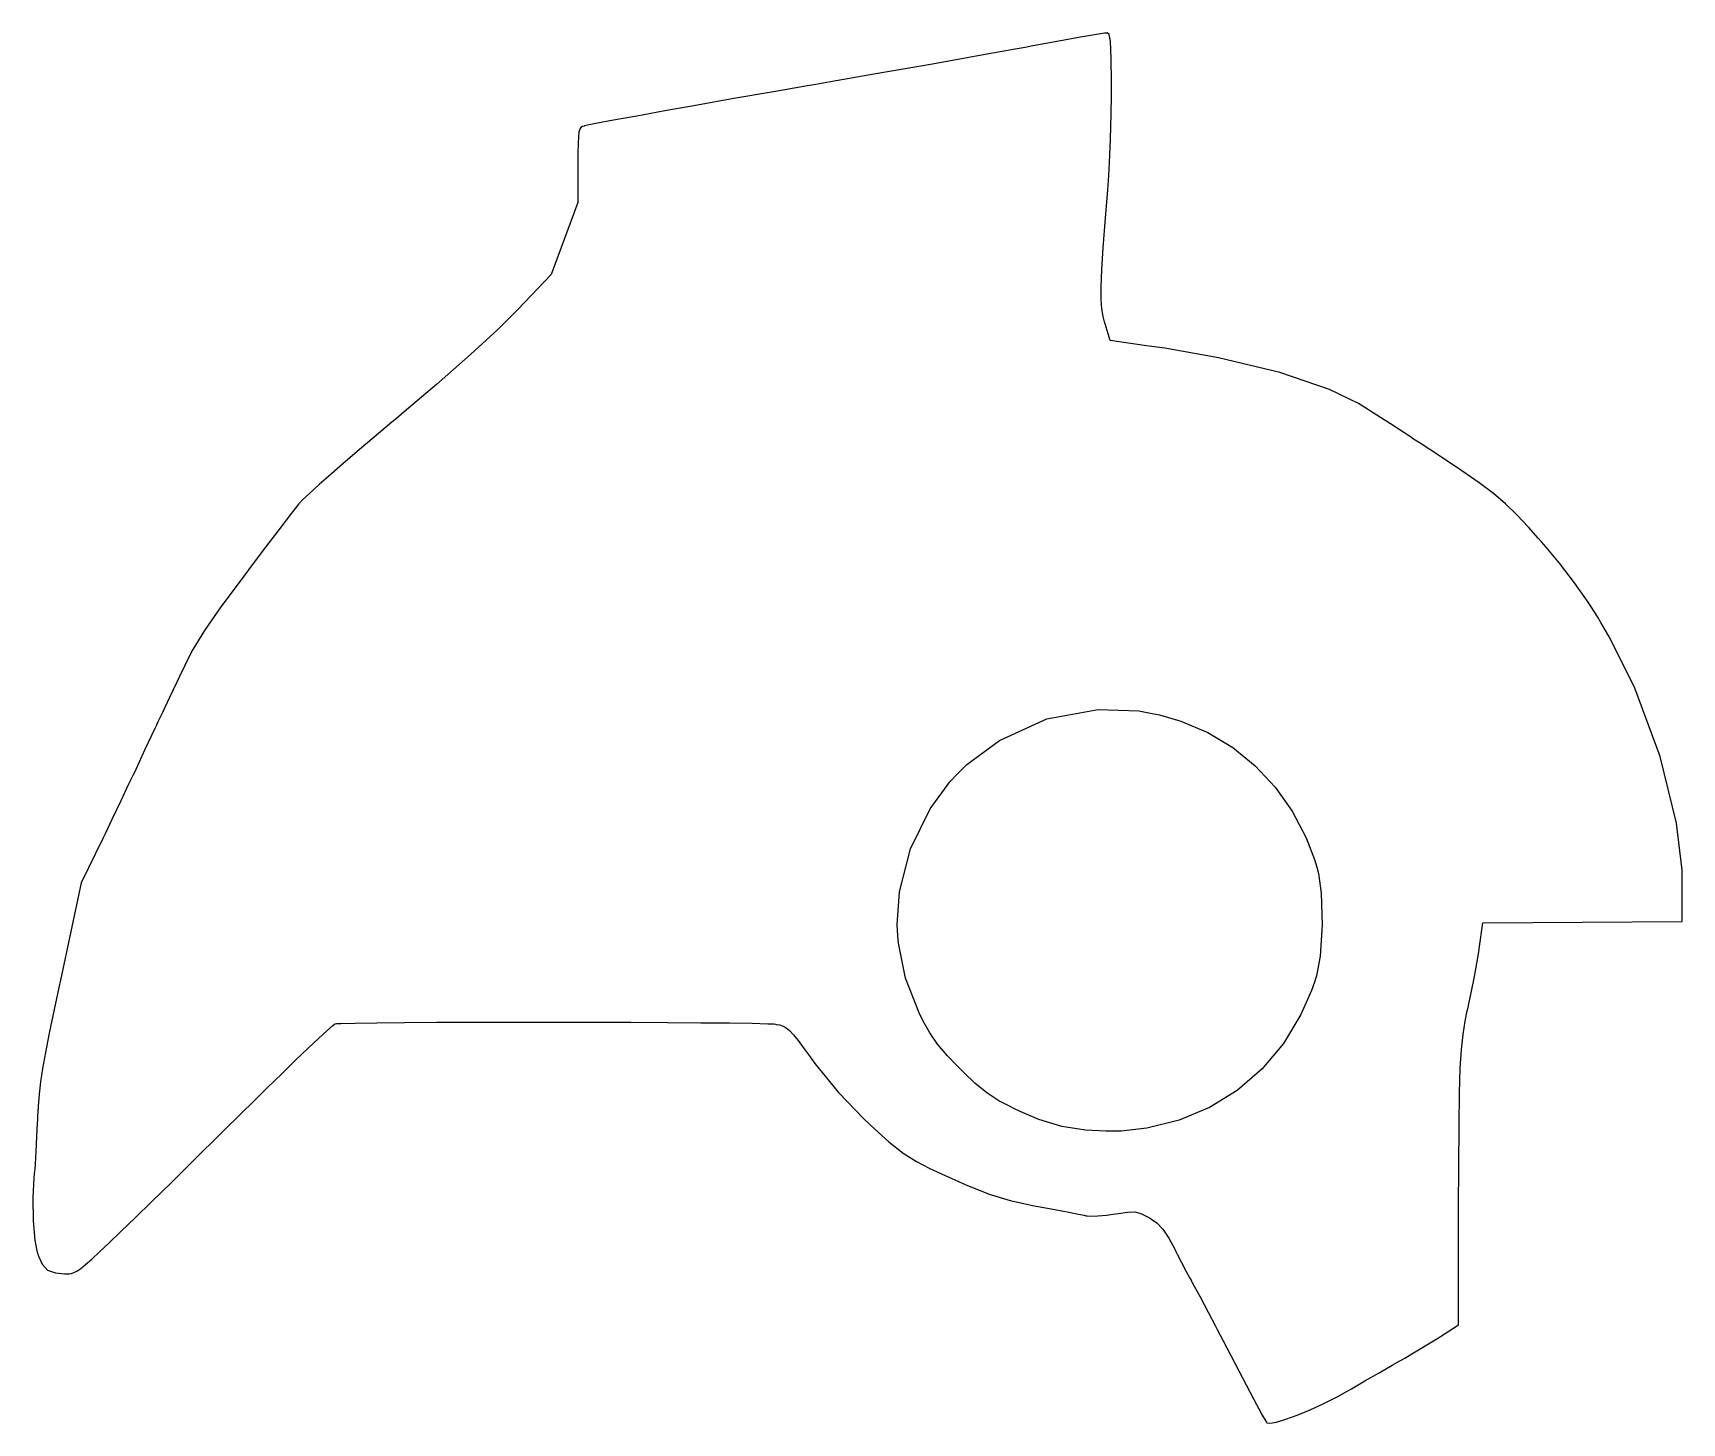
# Model space of a CAD drawing. Extents: x 0 to 203, y 0 to 171.
import ezdxf

# ---------------------------------------------------------------- set-up
doc = ezdxf.new("R2010")
doc.units = 0
doc.layers.get('0').update_dxf_attribs({"linetype": 'CONTINUOUS'})

msp = doc.modelspace()

# ---------------------------------------------------------------- linework, layer by layer
at = {"color": 0}
for p, q in [((128.888, 170.509), (125.78, 169.946)), ((131.097, 170.892), (128.888, 170.509)), ((131.836, 171.032), (131.097, 170.892)), ((132.082, 171.032), (131.836, 171.032)), ((132.161, 171.038), (132.082, 171.032)), ((132.413, 170.866), (132.161, 171.038)), ((132.592, 169.984), (132.413, 170.866)), ((120.866, 169.041), (117.171, 168.374)), ((122.098, 169.268), (120.866, 169.041)), ((123.017, 169.44), (122.098, 169.268)), ((125.78, 169.946), (123.017, 169.44)), ((132.667, 167.898), (132.592, 169.984)), ((110.676, 167.218), (103.453, 165.95)), ((117.171, 168.374), (110.676, 167.218)), ((132.681, 165.063), (132.667, 167.898)), ((95.0433, 164.492), (91.138, 163.812)), ((96.3454, 164.717), (95.0433, 164.492)), ((98.122, 165.023), (96.3454, 164.717)), ((103.453, 165.95), (98.122, 165.023)), ((132.681, 164.118), (132.681, 165.063)), ((86.2556, 162.956), (81.7714, 162.163)), ((91.138, 163.812), (86.2556, 162.956)), ((132.651, 161.071), (132.681, 163.357)), ((132.681, 163.357), (132.681, 164.118)), ((71.4361, 160.292), (69.2739, 159.883)), ((74.2887, 160.818), (71.4361, 160.292)), ((77.7572, 161.446), (74.2887, 160.818)), ((81.7714, 162.163), (77.7572, 161.446)), ((132.571, 157.94), (132.651, 161.071)), ((67.116, 158.246), (67.0814, 157.42)), ((67.1795, 158.817), (67.116, 158.246)), ((67.2772, 159.188), (67.1795, 158.817)), ((67.4218, 159.409), (67.2772, 159.188)), ((67.6176, 159.53), (67.4218, 159.409)), ((67.8106, 159.588), (67.6176, 159.53)), ((67.8766, 159.602), (67.8106, 159.588)), ((68.224, 159.676), (67.8766, 159.602)), ((69.2739, 159.883), (68.224, 159.676)), ((67.0676, 156.29), (67.0648, 155.177)), ((67.0814, 157.42), (67.0676, 156.29)), ((132.459, 155.094), (132.571, 157.94)), ((67.0648, 155.177), (67.0648, 154.805)), ((67.0648, 154.805), (67.0648, 150.183)), ((132.37, 153.447), (132.459, 155.094)), ((132.234, 151.743), (132.329, 152.899)), ((132.329, 152.899), (132.37, 153.447)), ((67.0648, 150.183), (65.4071, 145.738)), ((131.955, 148.27), (132.234, 151.743)), ((131.681, 144.647), (131.955, 148.27)), ((65.4071, 145.738), (63.748, 141.329)), ((131.504, 141.875), (131.681, 144.647)), ((63.748, 141.329), (59.6565, 137.024)), ((131.415, 139.794), (131.504, 141.875)), ((131.415, 138.25), (131.415, 139.794)), ((131.499, 137.085), (131.415, 138.25)), ((59.0684, 136.39), (57.2149, 134.568)), ((59.6565, 137.024), (59.0684, 136.39)), ((131.665, 136.14), (131.499, 137.085)), ((131.838, 135.478), (131.665, 136.14)), ((57.2149, 134.568), (53.8607, 131.473)), ((131.906, 135.26), (131.838, 135.478)), ((132.54, 133.179), (131.906, 135.26)), ((137.021, 132.544), (132.54, 133.179)), ((139.242, 132.241), (137.021, 132.544)), ((145.874, 131.074), (139.242, 132.241)), ((53.8607, 131.473), (49.6743, 127.802)), ((153.393, 129.268), (145.874, 131.074)), ((159.518, 127.153), (153.393, 129.268)), ((49.6743, 127.802), (45.9754, 124.656)), ((163.09, 125.459), (159.518, 127.153)), ((45.9754, 124.656), (44.734, 123.618)), ((164.185, 124.748), (163.09, 125.459)), ((164.572, 124.502), (164.185, 124.748)), ((167.024, 122.928), (164.572, 124.502)), ((42.5319, 121.772), (40.4329, 119.987)), ((44.1812, 123.159), (42.5319, 121.772)), ((44.734, 123.618), (44.1812, 123.159)), ((169.475, 121.335), (167.024, 122.928)), ((40.4329, 119.987), (38.4859, 118.311)), ((169.864, 121.079), (169.475, 121.335)), ((170.691, 120.547), (169.864, 121.079)), ((173.166, 118.94), (170.691, 120.547)), ((38.4859, 118.311), (36.7386, 116.789)), ((175.809, 117.181), (173.166, 118.94)), ((36.7386, 116.789), (35.2406, 115.463)), ((177.932, 115.693), (175.809, 117.181)), ((179.675, 114.363), (177.932, 115.693)), ((34.0431, 114.377), (33.1914, 113.578)), ((35.2406, 115.463), (34.0431, 114.377)), ((181.174, 113.083), (179.675, 114.363)), ((31.8299, 111.952), (30.2521, 109.892)), ((32.5713, 112.904), (31.8299, 111.952)), ((32.7394, 113.107), (32.5713, 112.904)), ((32.8414, 113.234), (32.7394, 113.107)), ((33.1914, 113.578), (32.8414, 113.234)), ((182.568, 111.738), (181.174, 113.083)), ((183.997, 110.22), (182.568, 111.738)), ((30.2521, 109.892), (28.225, 107.218)), ((185.201, 108.869), (183.997, 110.22)), ((185.598, 108.414), (185.201, 108.869)), ((186.16, 107.767), (185.598, 108.414)), ((187.81, 105.784), (186.16, 107.767)), ((28.225, 107.218), (26.5286, 104.968)), ((189.672, 103.379), (187.81, 105.784)), ((25.9664, 104.215), (25.2498, 103.273)), ((26.5286, 104.968), (25.9664, 104.215)), ((25.2498, 103.273), (23.1359, 100.414)), ((191.323, 101.013), (189.672, 103.379)), ((23.1359, 100.414), (21.1364, 97.5279)), ((192.519, 99.1376), (191.323, 101.013)), ((21.1364, 97.5279), (19.699, 95.1632)), ((192.901, 98.5008), (192.519, 99.1376)), ((194.058, 96.5482), (192.901, 98.5008)), ((197.065, 90.4102), (194.058, 96.5482)), ((18.824, 93.4942), (18.5581, 92.9266)), ((19.699, 95.1632), (18.824, 93.4942)), ((18.3472, 92.4913), (17.7202, 91.1793)), ((18.5581, 92.9266), (18.3472, 92.4913)), ((16.8148, 89.2665), (15.9425, 87.4201)), ((17.7202, 91.1793), (16.8148, 89.2665)), ((200.207, 82.0318), (197.065, 90.4102)), ((15.9425, 87.4201), (15.3913, 86.2584)), ((124.752, 86.6525), (131.075, 87.7782)), ((131.075, 87.7782), (136.073, 87.6254)), ((136.073, 87.6254), (137.691, 87.3181)), ((137.691, 87.3181), (138.589, 87.1456)), ((15.0027, 85.4396), (13.7942, 82.8559)), ((15.2067, 85.8711), (15.0027, 85.4396)), ((15.3913, 86.2584), (15.2067, 85.8711)), ((118.918, 83.9996), (124.752, 86.6525)), ((138.589, 87.1456), (141.238, 86.3755)), ((141.238, 86.3755), (144.555, 84.9697)), ((114.916, 81.0436), (118.918, 83.9996)), ((144.555, 84.9697), (147.614, 83.1275)), ((13.7942, 82.8559), (12.6573, 80.4125)), ((147.614, 83.1275), (150.381, 80.88)), ((202.191, 73.7912), (200.207, 82.0318)), ((12.3142, 79.6893), (11.7891, 78.595)), ((12.4906, 80.0502), (12.3142, 79.6893)), ((12.6573, 80.4125), (12.4906, 80.0502)), ((112.816, 78.898), (113.772, 79.8738)), ((113.772, 79.8738), (114.916, 81.0436)), ((150.381, 80.88), (152.829, 78.256)), ((11.7891, 78.595), (10.8272, 76.5761)), ((110.373, 75.5551), (112.816, 78.898)), ((152.829, 78.256), (154.924, 75.2835)), ((10.8272, 76.5761), (9.72619, 74.2668)), ((107.96, 70.6367), (110.373, 75.5551)), ((154.924, 75.2835), (156.638, 71.9914)), ((9.72619, 74.2668), (8.88972, 72.5181)), ((202.884, 68.035), (202.191, 73.7912)), ((8.61, 71.9363), (5.96417, 66.4683)), ((8.88972, 72.5181), (8.61, 71.9363)), ((156.638, 71.9914), (157.672, 69.3222)), ((106.618, 65.3549), (107.96, 70.6367)), ((157.672, 69.3222), (157.94, 68.4086)), ((157.94, 68.4086), (158.162, 67.6257)), ((158.162, 67.6257), (158.495, 65.1813)), ((202.884, 66.1155), (202.884, 68.035)), ((5.96417, 66.4683), (3.3886, 54.4738)), ((106.329, 61.2842), (106.618, 65.3549)), ((158.495, 65.1813), (158.631, 61.3184)), ((202.884, 61.7058), (202.884, 66.1155)), ((106.434, 59.9419), (106.329, 61.2842)), ((158.631, 61.3184), (158.352, 57.4559)), ((177.943, 58.3544), (178.366, 61.5294)), ((178.366, 61.5294), (190.643, 61.6356)), ((190.643, 61.6356), (202.884, 61.7058)), ((106.504, 59.0254), (106.434, 59.9419)), ((107.36, 54.7522), (106.504, 59.0254)), ((158.352, 57.4559), (157.918, 55.0058)), ((177.347, 54.9243), (177.692, 56.8082)), ((177.692, 56.8082), (177.887, 57.967)), ((177.887, 57.967), (177.943, 58.3544)), ((157.918, 55.0058), (157.659, 54.2272)), ((176.955, 52.9484), (177.347, 54.9243)), ((3.19429, 53.5781), (2.6169, 50.8854)), ((3.3886, 54.4738), (3.19429, 53.5781)), ((109.028, 50.461), (107.36, 54.7522)), ((157.322, 53.2088), (156.009, 50.2528)), ((157.659, 54.2272), (157.322, 53.2088)), ((176.667, 51.5786), (176.955, 52.9484)), ((2.6169, 50.8854), (2.00918, 47.9707)), ((176.473, 50.709), (176.567, 51.1224)), ((176.567, 51.1224), (176.667, 51.5786)), ((36.1692, 48.2604), (36.8572, 48.8668)), ((36.8572, 48.8668), (37.0967, 49.0774)), ((37.0967, 49.0774), (37.1849, 49.112)), ((37.1849, 49.112), (37.3475, 49.174)), ((37.3475, 49.174), (37.9099, 49.1684)), ((37.9099, 49.1684), (39.6737, 49.2153)), ((39.6737, 49.2153), (42.3263, 49.2552)), ((42.3263, 49.2552), (45.7246, 49.2855)), ((45.7246, 49.2855), (49.7223, 49.3088)), ((49.7223, 49.3088), (54.1708, 49.3254)), ((54.1708, 49.3254), (58.9262, 49.3339)), ((58.9262, 49.3339), (63.8404, 49.3339)), ((63.8404, 49.3339), (68.7698, 49.3268)), ((68.7698, 49.3268), (73.5651, 49.3116)), ((73.5651, 49.3116), (78.0824, 49.2912)), ((78.0824, 49.2912), (82.1739, 49.2622)), ((82.1739, 49.2622), (85.6961, 49.2263)), ((85.6961, 49.2263), (88.4989, 49.1836)), ((88.4989, 49.1836), (90.4392, 49.1338)), ((90.4392, 49.1338), (91.1408, 49.1134)), ((91.1408, 49.1134), (91.3709, 49.0774)), ((91.3709, 49.0774), (91.4961, 49.0569)), ((91.4961, 49.0569), (91.8725, 48.9825)), ((91.8725, 48.9825), (92.2983, 48.8516)), ((92.2983, 48.8516), (92.6952, 48.6378)), ((109.504, 49.5349), (109.028, 50.461)), ((109.697, 49.1476), (109.504, 49.5349)), ((110.345, 48.0176), (109.697, 49.1476)), ((156.009, 50.2528), (153.847, 46.6894)), ((175.942, 47.818), (176.214, 49.4633)), ((176.214, 49.4633), (176.473, 50.709)), ((2.00918, 47.9707), (1.5434, 45.6008)), ((33.8805, 46.1229), (35.1634, 47.3315)), ((35.1634, 47.3315), (36.1692, 48.2604)), ((92.6952, 48.6378), (93.1072, 48.2974)), ((93.1072, 48.2974), (93.5824, 47.782)), ((93.5824, 47.782), (94.1684, 47.0489)), ((94.1684, 47.0489), (94.9082, 46.0498)), ((111.311, 46.6302), (110.345, 48.0176)), ((153.847, 46.6894), (151.219, 43.5695)), ((175.741, 45.9493), (175.942, 47.818)), ((1.5434, 45.6008), (1.19614, 43.6439)), ((30.66, 43.0209), (32.366, 44.6733)), ((32.366, 44.6733), (33.8805, 46.1229)), ((94.9082, 46.0498), (95.6151, 45.0674)), ((95.6151, 45.0674), (95.8508, 44.7379)), ((95.8508, 44.7379), (96.3704, 44.0161)), ((112.529, 45.1954), (111.311, 46.6302)), ((113.719, 43.9441), (112.529, 45.1954)), ((175.601, 43.6231), (175.741, 45.9493)), ((1.19614, 43.6439), (0.946711, 41.9724)), ((28.8065, 41.2076), (30.66, 43.0209)), ((96.3704, 44.0161), (99.096, 40.6809)), ((114.125, 43.5377), (113.719, 43.9441)), ((114.559, 43.1038), (114.125, 43.5377)), ((115.898, 41.8303), (114.559, 43.1038)), ((151.219, 43.5695), (148.176, 40.9332)), ((175.507, 40.5998), (175.601, 43.6231)), ((0.946711, 41.9724), (0.773081, 40.4551)), ((27.3361, 39.7549), (28.8065, 41.2076)), ((99.096, 40.6809), (102.245, 37.4177)), ((117.366, 40.6192), (115.898, 41.8303)), ((118.853, 39.66), (117.366, 40.6192)), ((148.176, 40.9332), (144.767, 38.8126)), ((175.45, 36.6434), (175.507, 40.5998)), ((0.653189, 38.9625), (0.584288, 37.7638)), ((0.773081, 40.4551), (0.653189, 38.9625)), ((25.9237, 38.3589), (26.8483, 39.2698)), ((26.8483, 39.2698), (27.3361, 39.7549)), ((120.223, 38.9322), (118.853, 39.66)), ((120.687, 38.705), (120.223, 38.9322)), ((121.444, 38.3328), (120.687, 38.705)), ((144.767, 38.8126), (141.038, 37.247)), ((0.540191, 36.8434), (0.460266, 35.2764)), ((0.566374, 37.3641), (0.540191, 36.8434)), ((0.584288, 37.7638), (0.566374, 37.3641)), ((23.1497, 35.6235), (25.9237, 38.3589)), ((102.245, 37.4177), (102.978, 36.7302)), ((102.978, 36.7302), (103.551, 36.1943)), ((123.778, 37.3422), (121.444, 38.3328)), ((126.609, 36.4793), (123.778, 37.3422)), ((141.038, 37.247), (137.04, 36.2701)), ((175.419, 31.5171), (175.45, 36.6434)), ((0.460266, 35.2764), (0.362423, 33.383)), ((19.9071, 32.4266), (23.1497, 35.6235)), ((103.551, 36.1943), (105.303, 34.6136)), ((105.303, 34.6136), (107.051, 33.2121)), ((129.512, 36.0317), (126.609, 36.4793)), ((131.994, 35.9131), (129.512, 36.0317)), ((132.822, 35.9184), (131.994, 35.9131)), ((133.876, 35.9255), (132.822, 35.9184)), ((137.04, 36.2701), (133.876, 35.9255)), ((0.362423, 33.383), (0.278364, 31.8933)), ((107.051, 33.2121), (108.722, 32.1662)), ((0.213596, 31.0141), (0.144694, 30.1956)), ((0.230132, 31.1822), (0.213596, 31.0141)), ((0.278364, 31.8933), (0.230132, 31.1822)), ((17.0877, 29.6499), (19.9071, 32.4266)), ((108.722, 32.1662), (110.282, 31.3697)), ((110.282, 31.3697), (110.809, 31.1202)), ((110.809, 31.1202), (111.779, 30.6669)), ((111.779, 30.6669), (114.715, 29.3467)), ((175.405, 26.6168), (175.419, 31.5171)), ((0.144694, 30.1956), (0.020671, 27.7303)), ((14.6582, 27.2659), (17.0877, 29.6499)), ((114.715, 29.3467), (117.661, 28.1712)), ((0.020671, 27.7303), (0.027561, 24.8681)), ((12.587, 25.2429), (14.6582, 27.2659)), ((117.661, 28.1712), (120.224, 27.3858)), ((120.224, 27.3858), (122.287, 26.9145)), ((122.287, 26.9145), (122.98, 26.7808)), ((122.98, 26.7808), (123.664, 26.6581)), ((123.664, 26.6581), (125.717, 26.2806)), ((175.402, 24.9825), (175.405, 26.6168)), ((0.027561, 24.8681), (0.232888, 22.5213)), ((10.8424, 23.5507), (12.587, 25.2429)), ((125.717, 26.2806), (127.468, 25.9485)), ((127.468, 25.9485), (128.625, 25.7156)), ((128.625, 25.7156), (129.339, 25.564)), ((129.339, 25.564), (129.577, 25.5116)), ((129.577, 25.5116), (129.709, 25.4854)), ((129.709, 25.4854), (130.158, 25.4703)), ((130.158, 25.4703), (131.032, 25.4992)), ((131.032, 25.4992), (132.077, 25.586)), ((132.077, 25.586), (132.901, 25.6839)), ((132.901, 25.6839), (133.175, 25.7225)), ((133.175, 25.7225), (133.55, 25.7859)), ((133.55, 25.7859), (134.679, 25.954)), ((134.679, 25.954), (135.631, 25.9801)), ((135.631, 25.9801), (136.405, 25.7542)), ((136.405, 25.7542), (137.135, 25.3669)), ((137.135, 25.3669), (137.374, 25.2291)), ((137.374, 25.2291), (137.606, 25.0927)), ((137.606, 25.0927), (138.267, 24.6187)), ((138.267, 24.6187), (139, 23.858)), ((175.368, 12.0702), (175.402, 24.9825)), ((0.232888, 22.5213), (0.486449, 21.2011)), ((9.39133, 22.1616), (10.8424, 23.5507)), ((139, 23.858), (139.738, 22.7349)), ((139.738, 22.7349), (140.433, 21.4616)), ((0.486449, 21.2011), (0.636655, 20.7836)), ((0.636655, 20.7836), (0.744142, 20.4694)), ((0.744142, 20.4694), (1.15893, 19.5516)), ((7.24436, 20.1717), (8.20346, 21.0454)), ((8.20346, 21.0454), (9.39133, 22.1616)), ((140.433, 21.4616), (140.654, 21.0316)), ((140.654, 21.0316), (140.812, 20.7078)), ((140.812, 20.7078), (141.303, 19.7404)), ((1.15893, 19.5516), (1.80385, 18.8268)), ((1.80385, 18.8268), (2.77399, 18.4726)), ((2.77399, 18.4726), (3.89573, 18.361)), ((3.89573, 18.361), (4.27055, 18.3499)), ((4.27055, 18.3499), (4.33257, 18.3499)), ((4.33257, 18.3499), (4.51997, 18.3582)), ((4.51997, 18.3582), (4.77354, 18.3996)), ((4.77354, 18.3996), (5.06568, 18.507)), ((5.06568, 18.507), (5.42671, 18.7069)), ((5.42671, 18.7069), (5.88836, 19.0321)), ((5.88836, 19.0321), (6.48367, 19.5103)), ((6.48367, 19.5103), (7.24436, 20.1717)), ((141.303, 19.7404), (141.883, 18.6366)), ((141.883, 18.6366), (142.325, 17.8318)), ((142.325, 17.8318), (142.524, 17.4859)), ((142.524, 17.4859), (142.559, 17.4322)), ((142.559, 17.4322), (142.594, 17.3881)), ((142.594, 17.3881), (142.886, 16.8576)), ((142.886, 16.8576), (143.59, 15.5319)), ((143.59, 15.5319), (144.573, 13.6577)), ((144.573, 13.6577), (145.444, 11.9903)), ((145.444, 11.9903), (145.734, 11.435)), ((145.734, 11.435), (146.388, 10.1796)), ((146.388, 10.1796), (148.353, 6.41202)), ((172.12, 10.0004), (172.916, 10.4938)), ((172.916, 10.4938), (173.181, 10.6591)), ((173.181, 10.6591), (175.368, 12.0702)), ((168.775, 7.99952), (169.628, 8.49697)), ((169.628, 8.49697), (170.886, 9.248)), ((170.886, 9.248), (172.12, 10.0004)), ((148.353, 6.41202), (150.151, 2.99586)), ((163.879, 5.1828), (165.625, 6.19291)), ((165.625, 6.19291), (167.233, 7.1162)), ((167.233, 7.1162), (168.174, 7.65637)), ((168.174, 7.65637), (168.488, 7.83689)), ((168.488, 7.83689), (168.775, 7.99952)), ((161.793, 3.96187), (162.209, 4.20303)), ((162.209, 4.20303), (162.625, 4.45107)), ((162.625, 4.45107), (163.879, 5.1828)), ((150.151, 2.99586), (151.249, 0.96876)), ((157.121, 1.62609), (158.805, 2.4033)), ((158.805, 2.4033), (160.525, 3.27284)), ((160.525, 3.27284), (161.793, 3.96187)), ((151.249, 0.96876), (151.678, 0.227376)), ((151.678, 0.227376), (151.766, 0.111621)), ((151.766, 0.111621), (151.823, 0.044097)), ((151.823, 0.044097), (152.187, 0.001378)), ((152.187, 0.001378), (153.005, 0.12678)), ((153.005, 0.12678), (154.149, 0.45751)), ((154.149, 0.45751), (155.545, 0.967384)), ((155.545, 0.967384), (157.121, 1.62609))]:
    msp.add_line(p, q, dxfattribs=at)

doc.saveas('drawing.dxf')
